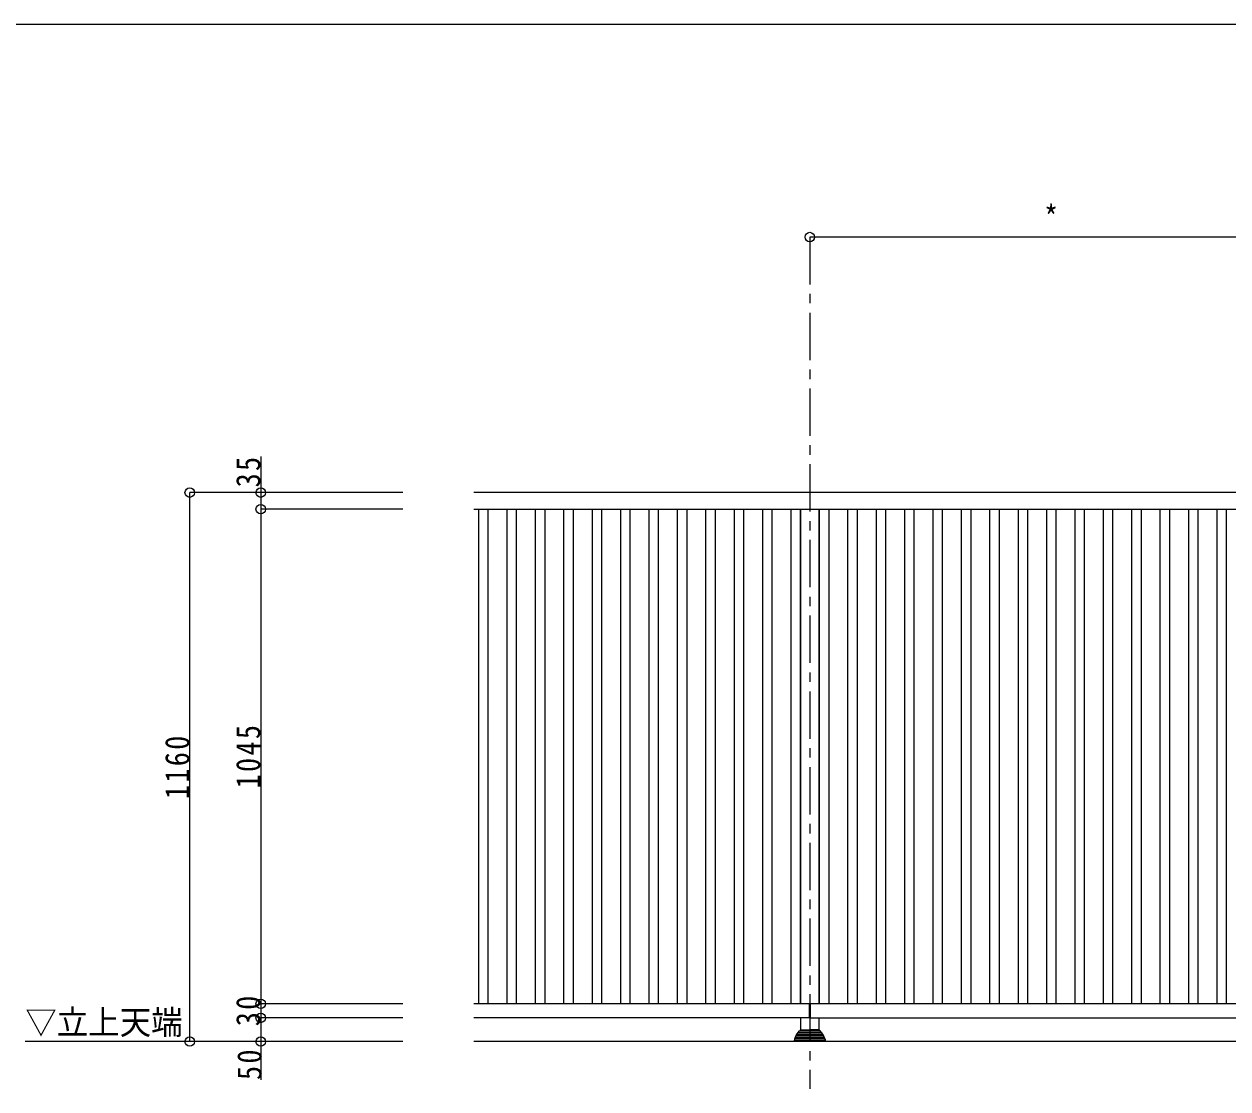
# Model space of a CAD drawing. Units: millimetres at full size, sheet at 1:5, with parts at other scales. Extents: x -1050 to 1050, y -742 to 742.
# Drawn here: x -327 to 308, y 120 to 682 of the extents above; entities that cross this region are included whole.
import ezdxf
from ezdxf.enums import TextEntityAlignment as Align

# ---------------------------------------------------------------- set-up
doc = ezdxf.new("R2010")
doc.units = ezdxf.units.MM
doc.header["$LTSCALE"] = 5
doc.linetypes.add('CHAIN1', pattern=[8, 5, -1, 1, -1])
doc.layers.add('1-5_図枠1_1', color=7, linetype='Continuous')
doc.layers.add('1-6_姿図', color=7, linetype='Continuous')
doc.styles.add('ＭＳ ゴシック', font='')
doc.styles.get('ＭＳ ゴシック').set_extended_font_data('MS Gothic')

# ---------------------------------------------------------------- blocks, each defined once
blk = doc.blocks.new('dimension_origin')
at = {"color": 0, "linetype": 'Continuous', "lineweight": -2}
blk.add_circle((0, 0), 1.25, dxfattribs=at)

msp = doc.modelspace()

# ---------------------------------------------------------------- linework, layer by layer
at = {"layer": '1-5_図枠1_1'}
msp.add_line((-990, 682.5), (703.535, 682.5), dxfattribs=at)
at = {"layer": '1-6_姿図', "linetype": 'CHAIN1'}
msp.add_line((87.5, 570), (87.5, 120), dxfattribs=at)
at = {"layer": '1-6_姿図'}
for p, q in [((342.5, 570), (87.5, 570)), ((-202.5, 454.011), (-202.5, 426.25)), ((-127.5, 435), (-240, 435)), ((-240, 145), (-240, 435)), ((880, 435), (-90, 435)), ((-127.5, 426.25), (-202.5, 426.25)), ((-202.5, 426.25), (-202.5, 165)), ((-90, 426.25), (880, 426.25)), ((-87.5, 426.25), (-87.5, 165)), ((-82.5, 426.25), (-82.5, 165)), ((-72.5, 426.25), (-72.5, 165)), ((-67.5, 426.25), (-67.5, 165)), ((-57.5, 426.25), (-57.5, 165)), ((-52.5, 426.25), (-52.5, 165)), ((-42.5, 426.25), (-42.5, 165)), ((-37.5, 426.25), (-37.5, 165)), ((-27.5, 426.25), (-27.5, 165)), ((-22.5, 426.25), (-22.5, 165)), ((-12.5, 426.25), (-12.5, 165)), ((-7.5, 426.25), (-7.5, 165)), ((2.5, 426.25), (2.5, 165)), ((7.5, 426.25), (7.5, 165)), ((17.5, 426.25), (17.5, 165)), ((22.5, 426.25), (22.5, 165)), ((32.5, 426.25), (32.5, 165)), ((37.5, 426.25), (37.5, 165)), ((47.5, 426.25), (47.5, 165)), ((52.5, 426.25), (52.5, 165)), ((62.5, 426.25), (62.5, 165)), ((67.5, 426.25), (67.5, 165)), ((77.5, 426.25), (77.5, 165)), ((82.5, 426.25), (82.5, 165)), ((82.75, 165), (82.75, 426.25)), ((92.25, 426.25), (92.25, 165)), ((92.5, 426.25), (92.5, 165)), ((97.5, 426.25), (97.5, 165)), ((107.5, 426.25), (107.5, 165)), ((112.5, 426.25), (112.5, 165)), ((122.5, 426.25), (122.5, 165)), ((127.5, 426.25), (127.5, 165)), ((137.5, 426.25), (137.5, 165)), ((142.5, 426.25), (142.5, 165)), ((152.5, 426.25), (152.5, 165)), ((157.5, 426.25), (157.5, 165)), ((167.5, 426.25), (167.5, 165)), ((172.5, 426.25), (172.5, 165)), ((182.5, 426.25), (182.5, 165)), ((187.5, 426.25), (187.5, 165)), ((197.5, 426.25), (197.5, 165)), ((202.5, 426.25), (202.5, 165)), ((212.5, 426.25), (212.5, 165)), ((217.5, 426.25), (217.5, 165)), ((227.5, 426.25), (227.5, 165)), ((232.5, 426.25), (232.5, 165)), ((242.5, 426.25), (242.5, 165)), ((247.5, 426.25), (247.5, 165)), ((257.5, 426.25), (257.5, 165)), ((262.5, 426.25), (262.5, 165)), ((272.5, 426.25), (272.5, 165)), ((277.5, 426.25), (277.5, 165)), ((287.5, 426.25), (287.5, 165)), ((292.5, 426.25), (292.5, 165)), ((302.5, 426.25), (302.5, 165)), ((307.5, 426.25), (307.5, 165)), ((-127.5, 165), (-202.5, 165)), ((-202.5, 165), (-202.5, 157.5)), ((87.25, 165), (-90, 165)), ((87.25, 165), (87.25, 157.5)), ((87.75, 165), (87.75, 157.5)), ((342.25, 165), (87.75, 165)), ((-127.5, 157.5), (-202.5, 157.5)), ((-202.5, 157.5), (-202.5, 124.729)), ((87.25, 157.5), (-90, 157.5)), ((82.75, 151.25), (82.75, 157.5)), ((87.75, 157.5), (342.25, 157.5)), ((92.25, 157.5), (92.25, 151.25)), ((79.441, 146.311), (79.441, 145.8)), ((79.687, 147.014), (79.687, 146.599)), ((79.687, 146.6), (87.5, 146.6)), ((80.005, 147.76), (80.005, 147.407)), ((80.005, 147.407), (87.5, 147.407)), ((80.408, 148.524), (80.408, 148.2)), ((80.408, 148.2), (87.5, 148.2)), ((80.86, 149.001), (87.5, 149.001)), ((80.924, 149.302), (80.924, 149.001)), ((81.382, 149.8), (87.5, 149.8)), ((81.573, 150.1), (81.573, 149.8)), ((82.027, 150.6), (87.5, 150.6)), ((82.25, 150.75), (82.25, 150.6)), ((82.75, 151.25), (87.5, 151.25)), ((92.25, 151.25), (87.5, 151.25)), ((92.973, 150.6), (87.5, 150.6)), ((93.618, 149.8), (87.5, 149.8)), ((94.14, 149.001), (87.5, 149.001)), ((94.592, 148.2), (87.5, 148.2)), ((94.995, 147.407), (87.5, 147.407)), ((95.313, 146.6), (87.5, 146.6)), ((92.75, 150.75), (92.75, 150.6)), ((93.427, 150.1), (93.427, 149.8)), ((94.076, 149.302), (94.076, 149.001)), ((94.592, 148.524), (94.592, 148.2)), ((94.995, 147.76), (94.995, 147.407)), ((95.313, 147.014), (95.313, 146.599)), ((95.559, 146.311), (95.559, 145.8)), ((-127.5, 145), (-326.963, 145)), ((885, 145), (-90, 145)), ((79.25, 145.482), (79.25, 145)), ((79.441, 145.8), (87.5, 145.8)), ((95.559, 145.8), (87.5, 145.8)), ((95.75, 145.482), (95.75, 145))]:
    msp.add_line(p, q, dxfattribs=at)
for centre, radius, start, end in [((79.744, 146.303), 0.303, 100.92102, 178.46143), ((80.056, 147.04), 0.37, 97.87545, 184.11221), ((80.42, 147.785), 0.415, 91.62275, 183.49063), ((80.873, 148.536), 0.466, 91.64474, 181.439), ((81.412, 149.312), 0.488, 86.57068, 181.25523), ((82.084, 150.089), 0.512, 86.56134, 178.79631), ((82.75, 150.75), 0.5, 90, 180), ((92.25, 150.75), 0.5, 0, 90), ((92.916, 150.089), 0.512, 1.20369, 93.43866), ((93.588, 149.312), 0.488, 358.74477, 93.42932), ((94.127, 148.536), 0.466, 358.561, 88.35526), ((94.58, 147.785), 0.415, 356.50937, 88.37725), ((94.944, 147.04), 0.37, 355.88779, 82.12455), ((95.256, 146.303), 0.303, 1.53857, 79.07898), ((79.614, 145.48), 0.364, 118.33625, 179.71056), ((95.386, 145.48), 0.364, 0.28944, 61.66375)]:
    msp.add_arc(centre, radius, start, end, dxfattribs=at)

# ---------------------------------------------------------------- block references
at = {"layer": '1-6_姿図', "xscale": 2, "yscale": 2}
for p, rotation in [((87.5, 570), 180), ((-240, 435), 90), ((-202.5, 435), 90), ((-202.5, 426.25), 270), ((-202.5, 426.25), 90), ((-202.5, 165), 270), ((-202.5, 165), 90), ((-202.5, 157.5), 270), ((-202.5, 157.5), 90), ((-240, 145), 270), ((-202.5, 145), 270)]:
    msp.add_blockref('dimension_origin', p, dxfattribs=dict(at, rotation=rotation))

# ---------------------------------------------------------------- texts
at = {"layer": '1-6_姿図', "style": 'ＭＳ ゴシック'}
for s, width, p in [('*', 0.85, (211.25, 570)), ('▽立上天端', 0.95, (-326.851, 145))]:
    msp.add_text(s, height=12.83, dxfattribs=dict(at, width=width)).set_placement(p, align=Align.BOTTOM_LEFT)
at = {"layer": '1-6_姿図', "char_height": 12.83, "attachment_point": 7, "rotation": 90, "style": 'ＭＳ ゴシック'}
for s, insert in [('\\T1.17;\\W0.85;35', (-202.5, 437.761)), ('\\T1.17;\\W0.85;1160', (-240, 273.125)), ('\\T1.17;\\W0.85;1045', (-202.5, 278.75)), ('\\T1.17;\\W0.85;30', (-202.5, 153.125)), ('\\T1.17;\\W0.85;50', (-201.885, 124.729))]:
    msp.add_mtext(s, dxfattribs=dict(at, insert=insert))

doc.saveas('drawing.dxf')
